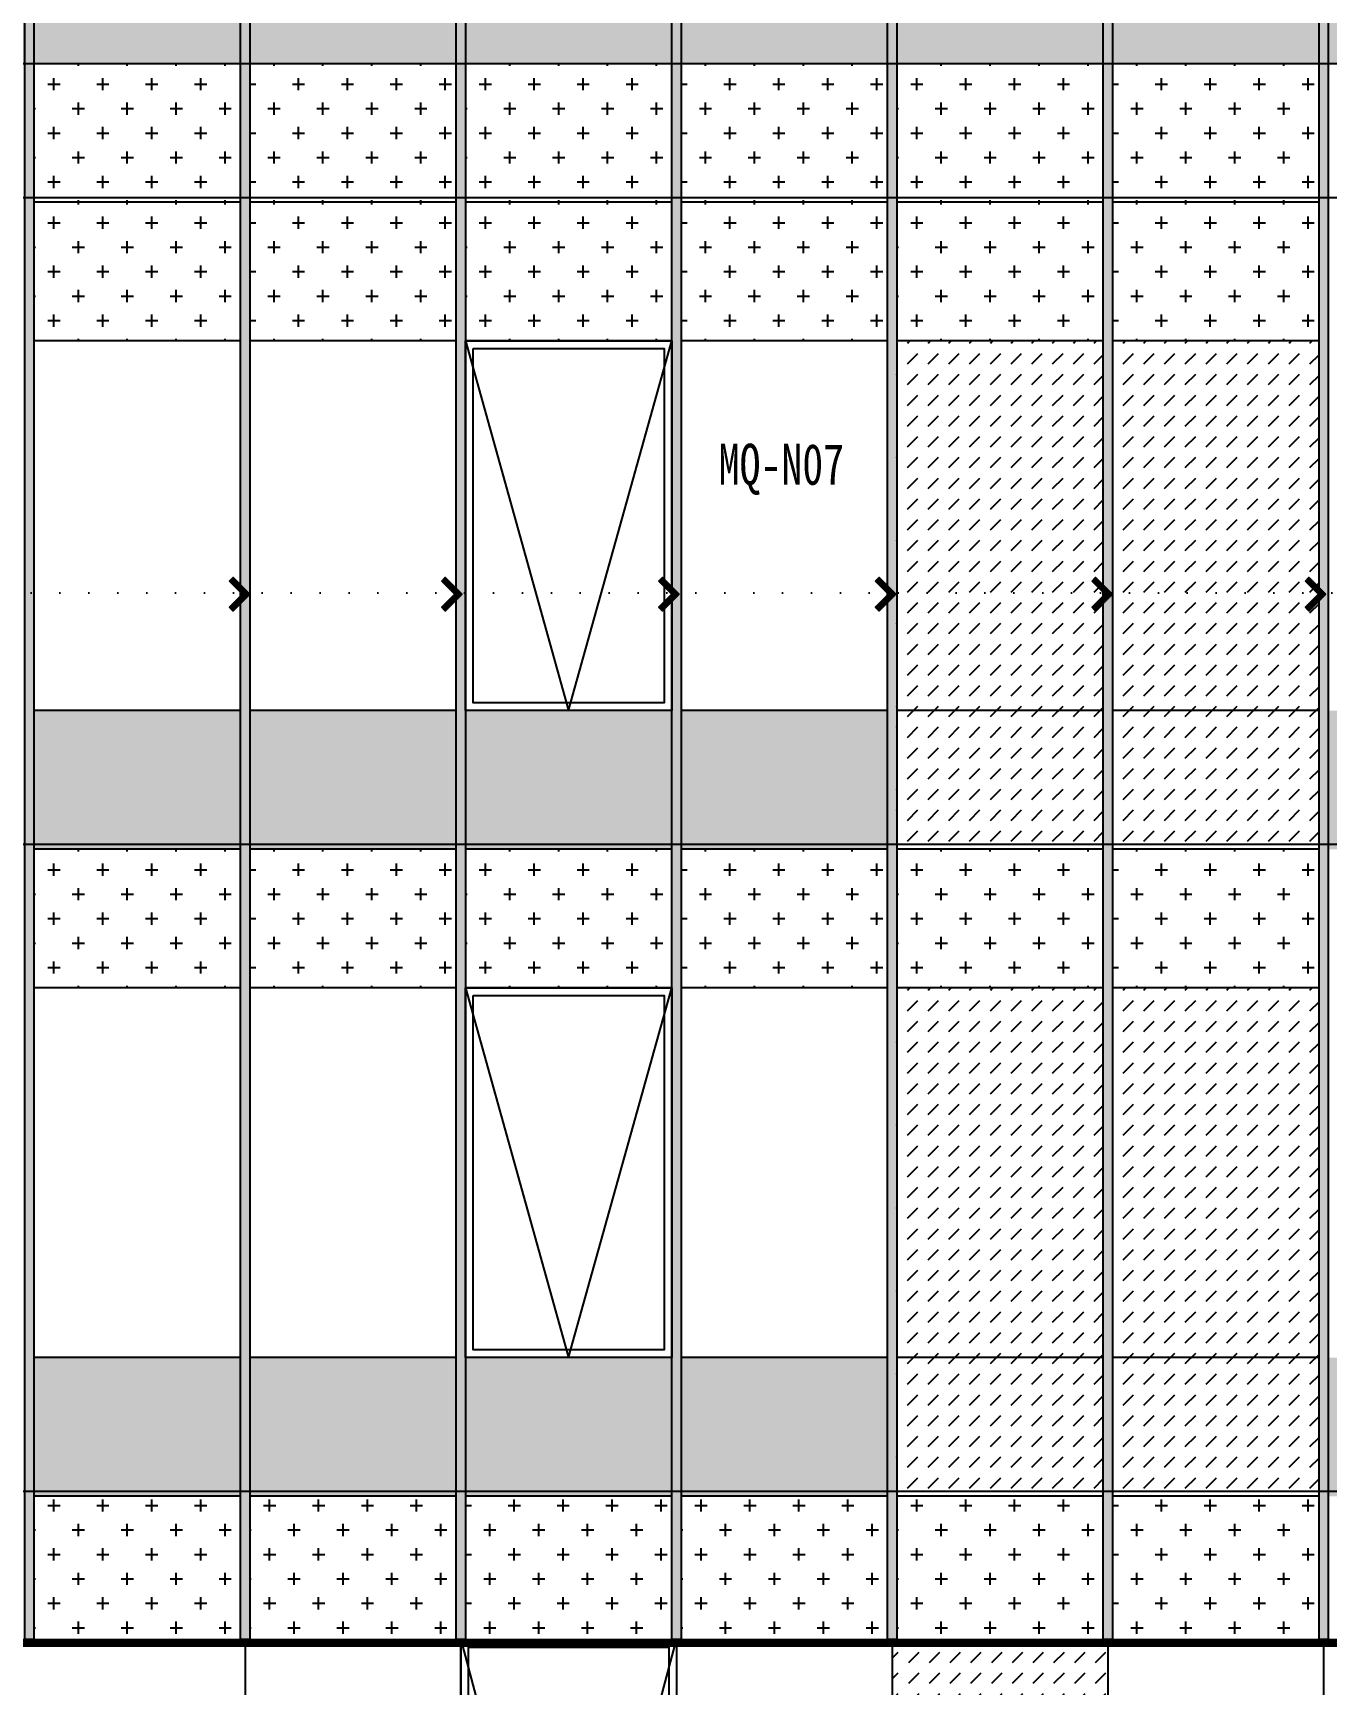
# Model space of a CAD drawing. Extents: x -863035 to 270371, y -8918 to 240488.
# Drawn here: x 115032 to 123430, y 123201 to 133925 of the extents above; entities that cross this region are included whole.
import ezdxf

# ---------------------------------------------------------------- set-up
doc = ezdxf.new("R2010")
doc.units = 0
doc.header["$LTSCALE"] = 1000
doc.header["$MEASUREMENT"] = 0
doc.linetypes.add('109-34 轴网$0$L1$0$$AUDIT_BAD_LTYPE1', pattern=[0])
doc.linetypes.add('DOT2', pattern=[0.125, 0, -0.125])
for name, color, linetype in [('01-标注_符号', 200, 'Continuous'), ('05-填充_156', 156, 'Continuous'), ('05-填充_18', 18, 'Continuous'), ('05-填充_天正', 26, 'Continuous'), ('A-C_窗', 140, 'Continuous'), ('D_铝板', 181, 'Continuous'), ('E-立面', 255, 'Continuous'), ('E-立面轮廓', 241, 'Continuous')]:
    doc.layers.add(name, color=color, linetype=linetype)
doc.layers.add('04-不打印_辅助线', color=165, linetype='Continuous', plot=False)
doc.styles.add('_TCH_LABEL', font='', dxfattribs={"width": 0.75})
doc.styles.add('logo-3', font='', dxfattribs={"width": 0.8})
doc.styles.get('_TCH_LABEL').set_extended_font_data('SimSun')
doc.styles.get('logo-3').set_extended_font_data('SimSun')
doc.dimstyles.new('副本 ISO-1', dxfattribs={"dimtxt": 2.5, "dimasz": 1.5, "dimexe": 1.25, "dimexo": 0.625, "dimtad": 1, "dimdec": 0, "dimtxsty": 'logo-3', "dimblk": 'ARCHTICK', "dimcen": 2.5, "dimdle": 1, "dimadec": 0, "dimazin": 0, "dimtfac": 1, "dimtdec": 0, "dimtix": 1, "dimtmove": 0, "dimatfit": 3, "dimldrblk": 'AR', "dimfxl": 0, "dimarcsym": 0})
pattern_1 = [(360, (64616.51, -112330.42), (158.75, 158.75), [79.375, -238.125]), (90, (64656.2, -112370.1), (-158.75, 158.75), [79.375, -238.125])]
pattern_2 = [(360, (68816.51, -112330.42), (158.75, 158.75), [79.375, -238.125]), (90, (68856.2, -112370.1), (-158.75, 158.75), [79.375, -238.125])]
pattern_3 = [(360, (63216.51, -112330.42), (158.75, 158.75), [79.375, -238.125]), (90, (63256.2, -112370.1), (-158.75, 158.75), [79.375, -238.125])]
pattern_4 = [(360, (66016.51, -112330.42), (158.75, 158.75), [79.375, -238.125]), (90, (66056.2, -112370.1), (-158.75, 158.75), [79.375, -238.125])]
pattern_5 = [(360, (68816.51, -112330.42), (158.75, 158.75), [79.375, -238.125]), (90, (68856.2, -112370.1), (-158.75, 158.75), [79.375, -238.125])]
pattern_6 = [(360, (63216.51, -108130.42), (158.75, 158.75), [79.375, -238.125]), (90, (63256.2, -108170.1), (-158.75, 158.75), [79.375, -238.125])]
pattern_7 = [(360, (66016.51, -108130.42), (158.75, 158.75), [79.375, -238.125]), (90, (66056.2, -108170.1), (-158.75, 158.75), [79.375, -238.125])]
pattern_8 = [(360, (68816.51, -108130.42), (158.75, 158.75), [79.375, -238.125]), (90, (68856.2, -108170.1), (-158.75, 158.75), [79.375, -238.125])]
pattern_9 = [(360, (63216.51, -107230.42), (158.75, 158.75), [79.375, -238.125]), (90, (63256.2, -107270.1), (-158.75, 158.75), [79.375, -238.125])]
pattern_10 = [(360, (66016.51, -107230.42), (158.75, 158.75), [79.375, -238.125]), (90, (66056.2, -107270.1), (-158.75, 158.75), [79.375, -238.125])]
pattern_11 = [(360, (68816.51, -107230.42), (158.75, 158.75), [79.375, -238.125]), (90, (68856.2, -107270.1), (-158.75, 158.75), [79.375, -238.125])]

# ---------------------------------------------------------------- blocks, each defined once
blk = doc.blocks.new('A$C70DF4B89')
at = {"layer": 'A-C_窗'}
for points in [[(-1400, 2640), (0, 2640), (0, 0), (-1400, 0)], [(-1350, 2590), (-50, 2590), (-50, 50), (-1350, 50)]]:
    blk.add_lwpolyline(points, close=True, dxfattribs=at)
blk.add_lwpolyline([(-1400, 2640), (-700, 0), (0, 2640)], dxfattribs=at)
blk = doc.blocks.new('_ArchTick')
at = {"color": 0, "linetype": 'ByBlock', "const_width": 0.4}
blk.add_lwpolyline([(-0.5, -0.5), (0.5, 0.5)], dxfattribs=at)
blk = doc.blocks.new('*X7')
at = {"color": 0}
for p, q in [((-1012.2996, 1692.7101), (-1012.2996, 1692.7346)), ((-1012.2995, 1692.7347), (-1012.2958, 1692.7347)), ((-1012.2986, 1692.7091), (-1012.2986, 1692.7356)), ((-1012.2985, 1692.7357), (-1012.2968, 1692.7357)), ((-1012.2976, 1692.7081), (-1012.2976, 1692.7364)), ((-1012.2966, 1692.7071), (-1012.2966, 1692.7354)), ((-1012.2956, 1692.7061), (-1012.2956, 1692.7344)), ((-1012.3116, 1692.7221), (-1012.3116, 1692.7226)), ((-1012.3115, 1692.7227), (-1012.2838, 1692.7227)), ((-1012.3111, 1692.7217), (-1012.2828, 1692.7217)), ((-1012.3106, 1692.7211), (-1012.3106, 1692.7236)), ((-1012.3105, 1692.7237), (-1012.2848, 1692.7237)), ((-1012.3101, 1692.7207), (-1012.2818, 1692.7207)), ((-1012.3096, 1692.7201), (-1012.3096, 1692.7246)), ((-1012.3095, 1692.7247), (-1012.2858, 1692.7247)), ((-1012.3091, 1692.7197), (-1012.2808, 1692.7197)), ((-1012.3086, 1692.7191), (-1012.3086, 1692.7256)), ((-1012.3085, 1692.7257), (-1012.2868, 1692.7257)), ((-1012.3081, 1692.7187), (-1012.2798, 1692.7187)), ((-1012.3076, 1692.7181), (-1012.3076, 1692.7266)), ((-1012.3075, 1692.7267), (-1012.2878, 1692.7267)), ((-1012.3071, 1692.7177), (-1012.2788, 1692.7177)), ((-1012.3066, 1692.7171), (-1012.3066, 1692.7276)), ((-1012.3065, 1692.7277), (-1012.2888, 1692.7277)), ((-1012.3061, 1692.7167), (-1012.2778, 1692.7167)), ((-1012.3056, 1692.7161), (-1012.3056, 1692.7286)), ((-1012.3055, 1692.7287), (-1012.2898, 1692.7287)), ((-1012.3051, 1692.7157), (-1012.2768, 1692.7157)), ((-1012.3046, 1692.7151), (-1012.3046, 1692.7296)), ((-1012.3045, 1692.7297), (-1012.2908, 1692.7297)), ((-1012.3041, 1692.7147), (-1012.2758, 1692.7147)), ((-1012.3036, 1692.7141), (-1012.3036, 1692.7306)), ((-1012.3035, 1692.7307), (-1012.2918, 1692.7307)), ((-1012.3031, 1692.7137), (-1012.2748, 1692.7137)), ((-1012.3026, 1692.7131), (-1012.3026, 1692.7316)), ((-1012.3025, 1692.7317), (-1012.2928, 1692.7317)), ((-1012.3021, 1692.7127), (-1012.2738, 1692.7127)), ((-1012.3016, 1692.7121), (-1012.3016, 1692.7326)), ((-1012.3015, 1692.7327), (-1012.2938, 1692.7327)), ((-1012.3011, 1692.7117), (-1012.2728, 1692.7117)), ((-1012.3006, 1692.7111), (-1012.3006, 1692.7336)), ((-1012.3005, 1692.7337), (-1012.2948, 1692.7337)), ((-1012.3001, 1692.7107), (-1012.2718, 1692.7107)), ((-1012.2991, 1692.7097), (-1012.2708, 1692.7097)), ((-1012.2981, 1692.7087), (-1012.2698, 1692.7087)), ((-1012.2971, 1692.7077), (-1012.2688, 1692.7077)), ((-1012.2961, 1692.7067), (-1012.2678, 1692.7067)), ((-1012.2951, 1692.7057), (-1012.2668, 1692.7057)), ((-1012.2946, 1692.7051), (-1012.2946, 1692.7334)), ((-1012.2941, 1692.7047), (-1012.2658, 1692.7047)), ((-1012.2936, 1692.7041), (-1012.2936, 1692.7324)), ((-1012.2931, 1692.7037), (-1012.2648, 1692.7037)), ((-1012.2926, 1692.7031), (-1012.2926, 1692.7314)), ((-1012.2921, 1692.7027), (-1012.2638, 1692.7027)), ((-1012.2916, 1692.7021), (-1012.2916, 1692.7304)), ((-1012.2911, 1692.7017), (-1012.2628, 1692.7017)), ((-1012.2906, 1692.7011), (-1012.2906, 1692.7294)), ((-1012.2901, 1692.7007), (-1012.2618, 1692.7007)), ((-1012.2896, 1692.7001), (-1012.2896, 1692.7284)), ((-1012.2891, 1692.6997), (-1012.2608, 1692.6997)), ((-1012.2886, 1692.6991), (-1012.2886, 1692.7274)), ((-1012.2881, 1692.6987), (-1012.2598, 1692.6987)), ((-1012.2876, 1692.6981), (-1012.2876, 1692.7264)), ((-1012.2871, 1692.6977), (-1012.2588, 1692.6977)), ((-1012.2866, 1692.6971), (-1012.2866, 1692.7254)), ((-1012.2861, 1692.6967), (-1012.2578, 1692.6967)), ((-1012.2856, 1692.6961), (-1012.2856, 1692.7244)), ((-1012.2851, 1692.6957), (-1012.2568, 1692.6957)), ((-1012.2846, 1692.6951), (-1012.2846, 1692.7234)), ((-1012.2841, 1692.6947), (-1012.2558, 1692.6947)), ((-1012.2836, 1692.6941), (-1012.2836, 1692.7224)), ((-1012.2831, 1692.6937), (-1012.2548, 1692.6937)), ((-1012.2826, 1692.6931), (-1012.2826, 1692.7214)), ((-1012.2821, 1692.6927), (-1012.2538, 1692.6927)), ((-1012.2816, 1692.6921), (-1012.2816, 1692.7204)), ((-1012.2811, 1692.6917), (-1012.2528, 1692.6917)), ((-1012.2806, 1692.6911), (-1012.2806, 1692.7194)), ((-1012.2801, 1692.6907), (-1012.2518, 1692.6907)), ((-1012.2796, 1692.6901), (-1012.2796, 1692.7184)), ((-1012.2791, 1692.6897), (-1012.2508, 1692.6897)), ((-1012.2786, 1692.6891), (-1012.2786, 1692.7174)), ((-1012.2781, 1692.6887), (-1012.2498, 1692.6887)), ((-1012.2776, 1692.6881), (-1012.2776, 1692.7164)), ((-1012.2771, 1692.6877), (-1012.2488, 1692.6877)), ((-1012.2766, 1692.6871), (-1012.2766, 1692.7154)), ((-1012.2761, 1692.6867), (-1012.2478, 1692.6867)), ((-1012.2756, 1692.6861), (-1012.2756, 1692.7144)), ((-1012.2751, 1692.6857), (-1012.2468, 1692.6857)), ((-1012.2746, 1692.6851), (-1012.2746, 1692.7134)), ((-1012.2741, 1692.6847), (-1012.2458, 1692.6847)), ((-1012.2736, 1692.6841), (-1012.2736, 1692.7124)), ((-1012.2731, 1692.6837), (-1012.2448, 1692.6837)), ((-1012.2726, 1692.6831), (-1012.2726, 1692.7114)), ((-1012.2721, 1692.6827), (-1012.2438, 1692.6827)), ((-1012.2716, 1692.6821), (-1012.2716, 1692.7104)), ((-1012.2711, 1692.6817), (-1012.2428, 1692.6817)), ((-1012.2706, 1692.6811), (-1012.2706, 1692.7094)), ((-1012.2701, 1692.6807), (-1012.2418, 1692.6807)), ((-1012.2696, 1692.6801), (-1012.2696, 1692.7084)), ((-1012.2691, 1692.6797), (-1012.2408, 1692.6797)), ((-1012.2686, 1692.6791), (-1012.2686, 1692.7074)), ((-1012.2681, 1692.6787), (-1012.2398, 1692.6787)), ((-1012.2676, 1692.6781), (-1012.2676, 1692.7064)), ((-1012.2671, 1692.6777), (-1012.2388, 1692.6777)), ((-1012.2666, 1692.6771), (-1012.2666, 1692.7054)), ((-1012.2661, 1692.6767), (-1012.2378, 1692.6767)), ((-1012.2656, 1692.6761), (-1012.2656, 1692.7044)), ((-1012.2651, 1692.6757), (-1012.2368, 1692.6757)), ((-1012.2646, 1692.6751), (-1012.2646, 1692.7034)), ((-1012.2641, 1692.6747), (-1012.2358, 1692.6747)), ((-1012.2636, 1692.6741), (-1012.2636, 1692.7024)), ((-1012.2631, 1692.6737), (-1012.2348, 1692.6737)), ((-1012.2626, 1692.6731), (-1012.2626, 1692.7014)), ((-1012.2621, 1692.6727), (-1012.2338, 1692.6727)), ((-1012.2616, 1692.6721), (-1012.2616, 1692.7004)), ((-1012.2611, 1692.6717), (-1012.2328, 1692.6717)), ((-1012.2606, 1692.6711), (-1012.2606, 1692.6994)), ((-1012.2606, 1692.6687), (-1012.2323, 1692.6687)), ((-1012.2606, 1692.6404), (-1012.2606, 1692.6687)), ((-1012.2601, 1692.6707), (-1012.2318, 1692.6707)), ((-1012.2596, 1692.6701), (-1012.2596, 1692.6984)), ((-1012.2596, 1692.6697), (-1012.2313, 1692.6697)), ((-1012.2596, 1692.6414), (-1012.2596, 1692.6697)), ((-1012.2586, 1692.6424), (-1012.2586, 1692.6974)), ((-1012.2576, 1692.6434), (-1012.2576, 1692.6964)), ((-1012.2566, 1692.6444), (-1012.2566, 1692.6954)), ((-1012.2556, 1692.6454), (-1012.2556, 1692.6944)), ((-1012.2546, 1692.6464), (-1012.2546, 1692.6934)), ((-1012.2536, 1692.6474), (-1012.2536, 1692.6924)), ((-1012.2526, 1692.6484), (-1012.2526, 1692.6914)), ((-1012.2516, 1692.6494), (-1012.2516, 1692.6904)), ((-1012.2506, 1692.6504), (-1012.2506, 1692.6894)), ((-1012.2496, 1692.6514), (-1012.2496, 1692.6884)), ((-1012.2486, 1692.6524), (-1012.2486, 1692.6874)), ((-1012.2476, 1692.6534), (-1012.2476, 1692.6864)), ((-1012.2466, 1692.6544), (-1012.2466, 1692.6854)), ((-1012.2456, 1692.6554), (-1012.2456, 1692.6844)), ((-1012.2446, 1692.6564), (-1012.2446, 1692.6834)), ((-1012.2436, 1692.6574), (-1012.2436, 1692.6824)), ((-1012.2426, 1692.6584), (-1012.2426, 1692.6814)), ((-1012.2416, 1692.6594), (-1012.2416, 1692.6804)), ((-1012.2406, 1692.6604), (-1012.2406, 1692.6794)), ((-1012.2396, 1692.6614), (-1012.2396, 1692.6784)), ((-1012.2386, 1692.6624), (-1012.2386, 1692.6774)), ((-1012.2376, 1692.6634), (-1012.2376, 1692.6764)), ((-1012.2366, 1692.6644), (-1012.2366, 1692.6754)), ((-1012.2356, 1692.6654), (-1012.2356, 1692.6744)), ((-1012.2346, 1692.6664), (-1012.2346, 1692.6734)), ((-1012.2336, 1692.6674), (-1012.2336, 1692.6724)), ((-1012.2326, 1692.6684), (-1012.2326, 1692.6714)), ((-1012.2316, 1692.6694), (-1012.2316, 1692.6704)), ((-1012.3116, 1692.6177), (-1012.2833, 1692.6177)), ((-1012.3116, 1692.6172), (-1012.3116, 1692.6177)), ((-1012.3111, 1692.6167), (-1012.2843, 1692.6167)), ((-1012.3106, 1692.6187), (-1012.2823, 1692.6187)), ((-1012.3106, 1692.6162), (-1012.3106, 1692.6187)), ((-1012.3101, 1692.6157), (-1012.2853, 1692.6157)), ((-1012.3096, 1692.6197), (-1012.2813, 1692.6197)), ((-1012.3096, 1692.6152), (-1012.3096, 1692.6197)), ((-1012.3091, 1692.6147), (-1012.2863, 1692.6147)), ((-1012.3086, 1692.6207), (-1012.2803, 1692.6207)), ((-1012.3086, 1692.6142), (-1012.3086, 1692.6207)), ((-1012.3081, 1692.6137), (-1012.2873, 1692.6137)), ((-1012.3076, 1692.6217), (-1012.2793, 1692.6217)), ((-1012.3076, 1692.6132), (-1012.3076, 1692.6217)), ((-1012.3071, 1692.6127), (-1012.2883, 1692.6127)), ((-1012.3066, 1692.6227), (-1012.2783, 1692.6227)), ((-1012.3066, 1692.6122), (-1012.3066, 1692.6227)), ((-1012.3061, 1692.6117), (-1012.2893, 1692.6117)), ((-1012.3056, 1692.6237), (-1012.2773, 1692.6237)), ((-1012.3056, 1692.6112), (-1012.3056, 1692.6237)), ((-1012.3051, 1692.6107), (-1012.2903, 1692.6107)), ((-1012.3046, 1692.6247), (-1012.2763, 1692.6247)), ((-1012.3046, 1692.6102), (-1012.3046, 1692.6247)), ((-1012.3041, 1692.6097), (-1012.2913, 1692.6097)), ((-1012.3036, 1692.6257), (-1012.2753, 1692.6257)), ((-1012.3036, 1692.6092), (-1012.3036, 1692.6257)), ((-1012.3031, 1692.6087), (-1012.2923, 1692.6087)), ((-1012.3026, 1692.6267), (-1012.2743, 1692.6267)), ((-1012.3026, 1692.6082), (-1012.3026, 1692.6267)), ((-1012.3021, 1692.6077), (-1012.2933, 1692.6077)), ((-1012.3016, 1692.6277), (-1012.2733, 1692.6277)), ((-1012.3016, 1692.6072), (-1012.3016, 1692.6277)), ((-1012.3011, 1692.6067), (-1012.2943, 1692.6067)), ((-1012.3006, 1692.6287), (-1012.2723, 1692.6287)), ((-1012.3006, 1692.6062), (-1012.3006, 1692.6287)), ((-1012.3001, 1692.6057), (-1012.2953, 1692.6057)), ((-1012.2996, 1692.6297), (-1012.2713, 1692.6297)), ((-1012.2996, 1692.6052), (-1012.2996, 1692.6297)), ((-1012.2991, 1692.6047), (-1012.2963, 1692.6047)), ((-1012.2986, 1692.6307), (-1012.2703, 1692.6307)), ((-1012.2986, 1692.6042), (-1012.2986, 1692.6307)), ((-1012.2981, 1692.6037), (-1012.2973, 1692.6037)), ((-1012.2976, 1692.6317), (-1012.2693, 1692.6317)), ((-1012.2976, 1692.6034), (-1012.2976, 1692.6317)), ((-1012.2966, 1692.6327), (-1012.2683, 1692.6327)), ((-1012.2966, 1692.6044), (-1012.2966, 1692.6327)), ((-1012.2956, 1692.6337), (-1012.2673, 1692.6337)), ((-1012.2956, 1692.6054), (-1012.2956, 1692.6337)), ((-1012.2946, 1692.6347), (-1012.2663, 1692.6347)), ((-1012.2946, 1692.6064), (-1012.2946, 1692.6347)), ((-1012.2936, 1692.6357), (-1012.2653, 1692.6357)), ((-1012.2936, 1692.6074), (-1012.2936, 1692.6357)), ((-1012.2926, 1692.6367), (-1012.2643, 1692.6367)), ((-1012.2926, 1692.6084), (-1012.2926, 1692.6367)), ((-1012.2916, 1692.6377), (-1012.2633, 1692.6377)), ((-1012.2916, 1692.6094), (-1012.2916, 1692.6377)), ((-1012.2906, 1692.6387), (-1012.2623, 1692.6387)), ((-1012.2906, 1692.6104), (-1012.2906, 1692.6387)), ((-1012.2896, 1692.6397), (-1012.2613, 1692.6397)), ((-1012.2896, 1692.6114), (-1012.2896, 1692.6397)), ((-1012.2886, 1692.6407), (-1012.2603, 1692.6407)), ((-1012.2886, 1692.6124), (-1012.2886, 1692.6407)), ((-1012.2876, 1692.6417), (-1012.2593, 1692.6417)), ((-1012.2876, 1692.6134), (-1012.2876, 1692.6417)), ((-1012.2866, 1692.6427), (-1012.2583, 1692.6427)), ((-1012.2866, 1692.6144), (-1012.2866, 1692.6427)), ((-1012.2856, 1692.6437), (-1012.2573, 1692.6437)), ((-1012.2856, 1692.6154), (-1012.2856, 1692.6437)), ((-1012.2846, 1692.6447), (-1012.2563, 1692.6447)), ((-1012.2846, 1692.6164), (-1012.2846, 1692.6447)), ((-1012.2836, 1692.6457), (-1012.2553, 1692.6457)), ((-1012.2836, 1692.6174), (-1012.2836, 1692.6457)), ((-1012.2826, 1692.6467), (-1012.2543, 1692.6467)), ((-1012.2826, 1692.6184), (-1012.2826, 1692.6467)), ((-1012.2816, 1692.6477), (-1012.2533, 1692.6477)), ((-1012.2816, 1692.6194), (-1012.2816, 1692.6477)), ((-1012.2806, 1692.6487), (-1012.2523, 1692.6487)), ((-1012.2806, 1692.6204), (-1012.2806, 1692.6487)), ((-1012.2796, 1692.6497), (-1012.2513, 1692.6497)), ((-1012.2796, 1692.6214), (-1012.2796, 1692.6497)), ((-1012.2786, 1692.6507), (-1012.2503, 1692.6507)), ((-1012.2786, 1692.6224), (-1012.2786, 1692.6507)), ((-1012.2776, 1692.6517), (-1012.2493, 1692.6517)), ((-1012.2776, 1692.6234), (-1012.2776, 1692.6517)), ((-1012.2766, 1692.6527), (-1012.2483, 1692.6527)), ((-1012.2766, 1692.6244), (-1012.2766, 1692.6527)), ((-1012.2756, 1692.6537), (-1012.2473, 1692.6537)), ((-1012.2756, 1692.6254), (-1012.2756, 1692.6537)), ((-1012.2746, 1692.6547), (-1012.2463, 1692.6547)), ((-1012.2746, 1692.6264), (-1012.2746, 1692.6547)), ((-1012.2736, 1692.6557), (-1012.2453, 1692.6557)), ((-1012.2736, 1692.6274), (-1012.2736, 1692.6557)), ((-1012.2726, 1692.6567), (-1012.2443, 1692.6567)), ((-1012.2726, 1692.6284), (-1012.2726, 1692.6567)), ((-1012.2716, 1692.6577), (-1012.2433, 1692.6577)), ((-1012.2716, 1692.6294), (-1012.2716, 1692.6577)), ((-1012.2706, 1692.6587), (-1012.2423, 1692.6587)), ((-1012.2706, 1692.6304), (-1012.2706, 1692.6587)), ((-1012.2696, 1692.6597), (-1012.2413, 1692.6597)), ((-1012.2696, 1692.6314), (-1012.2696, 1692.6597)), ((-1012.2686, 1692.6607), (-1012.2403, 1692.6607)), ((-1012.2686, 1692.6324), (-1012.2686, 1692.6607)), ((-1012.2676, 1692.6617), (-1012.2393, 1692.6617)), ((-1012.2676, 1692.6334), (-1012.2676, 1692.6617)), ((-1012.2666, 1692.6627), (-1012.2383, 1692.6627)), ((-1012.2666, 1692.6344), (-1012.2666, 1692.6627)), ((-1012.2656, 1692.6637), (-1012.2373, 1692.6637)), ((-1012.2656, 1692.6354), (-1012.2656, 1692.6637)), ((-1012.2646, 1692.6647), (-1012.2363, 1692.6647)), ((-1012.2646, 1692.6364), (-1012.2646, 1692.6647)), ((-1012.2636, 1692.6657), (-1012.2353, 1692.6657)), ((-1012.2636, 1692.6374), (-1012.2636, 1692.6657)), ((-1012.2626, 1692.6667), (-1012.2343, 1692.6667)), ((-1012.2626, 1692.6384), (-1012.2626, 1692.6667)), ((-1012.2616, 1692.6677), (-1012.2333, 1692.6677)), ((-1012.2616, 1692.6394), (-1012.2616, 1692.6677))]:
    blk.add_line(p, q, dxfattribs=at)
blk = doc.blocks.new('A-ARROW')
blk.add_lwpolyline([(0.0808, 0.0525), (0.0666, 0.0666), (0, 0), (0.0666, -0.0666), (0.0808, -0.0525), (0.0283, 0)], close=True)
at = {"rotation": 180}
blk.add_blockref('*X7', (-1012.2311, 1692.6699), dxfattribs=at)
blk = doc.blocks.new('AR')
at = {"xscale": -21.59999999986031, "yscale": 21.59999999999127, "zscale": 21.6, "rotation": 359.9999997162888}
blk.add_blockref('A-ARROW', (0, 0), dxfattribs=at)
blk = doc.blocks.new('A$C2DDF4F07')
at = {"layer": 'A-C_窗'}
for points in [[(0, 2400), (1340, 2400), (1340, 0), (0, 0)], [(50, 2350), (1290, 2350), (1290, 50), (50, 50)]]:
    blk.add_lwpolyline(points, close=True, dxfattribs=at)
blk.add_lwpolyline([(0, 2400), (670, 0), (1340, 2400)], dxfattribs=at)
blk = doc.blocks.new('*U25')
at = {"layer": '05-填充_18'}
h = blk.add_hatch(color=256, dxfattribs=at)
h.dxf.hatch_style = 1
h.paths.add_polyline_path([(60, -10350), (0, -10350), (0, 310), (60, 310)])
blk.add_lwpolyline([(60, -10350), (0, -10350), (0, 310), (60, 310)], close=True)
blk = doc.blocks.new('lghjuytd')
at = {"layer": '05-填充_156'}
h = blk.add_hatch(dxfattribs=at)
h.set_pattern_fill('CROSS', color=136, scale=100, angle=180)
h.set_pattern_definition(pattern_9)
h.paths.add_polyline_path([(53193.5, -9948.3), (51853.5, -9948.3), (51853.5, -10848.3), (53193.5, -10848.3)])
h = blk.add_hatch(dxfattribs=at)
h.set_pattern_fill('CROSS', color=136, scale=100, angle=180)
h.set_pattern_definition(pattern_9)
h.paths.add_polyline_path([(54593.5, -9948.3), (53253.5, -9948.3), (53253.5, -10848.3), (54593.5, -10848.3)])
h = blk.add_hatch(dxfattribs=at)
h.set_pattern_fill('CROSS', color=136, scale=100, angle=180)
h.set_pattern_definition(pattern_10)
h.paths.add_polyline_path([(55993.5, -9948.3), (54653.5, -9948.3), (54653.5, -10848.3), (55993.5, -10848.3)])
h = blk.add_hatch(dxfattribs=at)
h.set_pattern_fill('CROSS', color=136, scale=100, angle=180)
h.set_pattern_definition(pattern_10)
h.paths.add_polyline_path([(57393.5, -9948.3), (56053.5, -9948.3), (56053.5, -10848.3), (57393.5, -10848.3)])
h = blk.add_hatch(dxfattribs=at)
h.set_pattern_fill('CROSS', color=136, scale=100, angle=180)
h.set_pattern_definition(pattern_11)
h.paths.add_polyline_path([(58793.5, -9948.3), (57453.5, -9948.3), (57453.5, -10848.3), (58793.5, -10848.3)])
h = blk.add_hatch(dxfattribs=at)
h.set_pattern_fill('CROSS', color=136, scale=100, angle=180)
h.set_pattern_definition(pattern_11)
h.paths.add_polyline_path([(60193.5, -9948.3), (58853.5, -9948.3), (58853.5, -10848.3), (60193.5, -10848.3)])
h = blk.add_hatch(dxfattribs=at)
h.set_pattern_fill('CROSS', color=136, scale=100, angle=180)
h.set_pattern_definition(pattern_6)
h.paths.add_polyline_path([(53193.5, -10848.3), (51853.5, -10848.3), (51853.5, -11748.3), (53193.5, -11748.3)])
h = blk.add_hatch(dxfattribs=at)
h.set_pattern_fill('CROSS', color=136, scale=100, angle=180)
h.set_pattern_definition(pattern_6)
h.paths.add_polyline_path([(54593.5, -10848.3), (53253.5, -10848.3), (53253.5, -11748.3), (54593.5, -11748.3)])
h = blk.add_hatch(dxfattribs=at)
h.set_pattern_fill('CROSS', color=136, scale=100, angle=180)
h.set_pattern_definition(pattern_7)
h.paths.add_polyline_path([(55993.5, -10848.3), (54653.5, -10848.3), (54653.5, -11748.3), (55993.5, -11748.3)])
h = blk.add_hatch(dxfattribs=at)
h.set_pattern_fill('CROSS', color=136, scale=100, angle=180)
h.set_pattern_definition(pattern_7)
h.paths.add_polyline_path([(57393.5, -10848.3), (56053.5, -10848.3), (56053.5, -11748.3), (57393.5, -11748.3)])
h = blk.add_hatch(dxfattribs=at)
h.set_pattern_fill('CROSS', color=136, scale=100, angle=180)
h.set_pattern_definition(pattern_8)
h.paths.add_polyline_path([(58793.5, -10848.3), (57453.5, -10848.3), (57453.5, -11748.3), (58793.5, -11748.3)])
h = blk.add_hatch(dxfattribs=at)
h.set_pattern_fill('CROSS', color=136, scale=100, angle=180)
h.set_pattern_definition(pattern_8)
h.paths.add_polyline_path([(60193.5, -10848.3), (58853.5, -10848.3), (58853.5, -11748.3), (60193.5, -11748.3)])
h = blk.add_hatch(dxfattribs=at)
h.set_pattern_fill('DASH', color=256, scale=100, angle=225)
h.set_pattern_definition([(45, (66016.51, -108130.42), (4e-14, 134.70384), [95.25, -95.25])])
h.paths.add_polyline_path([(58793.5, -11748.3), (57453.5, -11748.3), (57453.5, -15048.3), (58793.5, -15048.3)])
h = blk.add_hatch(dxfattribs=at)
h.set_pattern_fill('DASH', color=256, scale=100, angle=225)
h.set_pattern_definition([(45, (67416.51, -108130.42), (4e-14, 134.70384), [95.25, -95.25])])
h.paths.add_polyline_path([(60193.5, -11748.3), (58853.5, -11748.3), (58853.5, -15048.3), (60193.5, -15048.3)])
h = blk.add_hatch(dxfattribs=at)
h.set_pattern_fill('CROSS', color=136, scale=100, angle=180)
h.set_pattern_definition(pattern_3)
h.paths.add_polyline_path([(53193.5, -15048.3), (51853.5, -15048.3), (51853.5, -15948.3), (53193.5, -15948.3)])
h = blk.add_hatch(dxfattribs=at)
h.set_pattern_fill('CROSS', color=136, scale=100, angle=180)
h.set_pattern_definition(pattern_3)
h.paths.add_polyline_path([(54593.5, -15048.3), (53253.5, -15048.3), (53253.5, -15948.3), (54593.5, -15948.3)])
h = blk.add_hatch(dxfattribs=at)
h.set_pattern_fill('CROSS', color=136, scale=100, angle=180)
h.set_pattern_definition(pattern_4)
h.paths.add_polyline_path([(55993.5, -15048.3), (54653.5, -15048.3), (54653.5, -15948.3), (55993.5, -15948.3)])
h = blk.add_hatch(dxfattribs=at)
h.set_pattern_fill('CROSS', color=136, scale=100, angle=180)
h.set_pattern_definition(pattern_4)
h.paths.add_polyline_path([(57393.5, -15048.3), (56053.5, -15048.3), (56053.5, -15948.3), (57393.5, -15948.3)])
h = blk.add_hatch(dxfattribs=at)
h.set_pattern_fill('CROSS', color=136, scale=100, angle=180)
h.set_pattern_definition(pattern_5)
h.paths.add_polyline_path([(58793.5, -15048.3), (57453.5, -15048.3), (57453.5, -15948.3), (58793.5, -15948.3)])
h = blk.add_hatch(dxfattribs=at)
h.set_pattern_fill('CROSS', color=136, scale=100, angle=180)
h.set_pattern_definition(pattern_5)
h.paths.add_polyline_path([(60193.5, -15048.3), (58853.5, -15048.3), (58853.5, -15948.3), (60193.5, -15948.3)])
h = blk.add_hatch(dxfattribs=at)
h.set_pattern_fill('DASH', color=256, scale=100, angle=225)
h.set_pattern_definition([(45, (66016.51, -112330.42), (4e-14, 134.70384), [95.25, -95.25])])
h.paths.add_polyline_path([(58793.5, -15948.3), (57453.5, -15948.3), (57453.5, -19248.3), (58793.5, -19248.3)])
h = blk.add_hatch(dxfattribs=at)
h.set_pattern_fill('DASH', color=256, scale=100, angle=225)
h.set_pattern_definition([(45, (67416.51, -112330.42), (4e-14, 134.70384), [95.25, -95.25])])
h.paths.add_polyline_path([(60193.5, -15948.3), (58853.5, -15948.3), (58853.5, -19248.3), (60193.5, -19248.3)])
h = blk.add_hatch(dxfattribs=at)
h.set_pattern_fill('CROSS', color=136, scale=100, angle=180)
h.set_pattern_definition([(360, (63216.51, -112330.42), (158.75, 158.75), [79.375, -238.125]), (90, (63256.2, -112370.1), (-158.75, 158.75), [79.375, -238.125])])
h.paths.add_polyline_path([(53193.5, -19248.3), (51853.5, -19248.3), (51853.5, -20178.3), (53193.5, -20178.3)])
h = blk.add_hatch(dxfattribs=at)
h.set_pattern_fill('CROSS', color=136, scale=100, angle=180)
h.set_pattern_definition(pattern_1)
h.paths.add_polyline_path([(54593.5, -19248.3), (53253.5, -19248.3), (53253.5, -20178.3), (54593.5, -20178.3)])
h = blk.add_hatch(dxfattribs=at)
h.set_pattern_fill('CROSS', color=136, scale=100, angle=180)
h.set_pattern_definition(pattern_1)
h.paths.add_polyline_path([(55993.5, -19248.3), (54653.5, -19248.3), (54653.5, -20178.3), (55993.5, -20178.3)])
h = blk.add_hatch(dxfattribs=at)
h.set_pattern_fill('CROSS', color=136, scale=100, angle=180)
h.set_pattern_definition([(360, (67416.51, -112330.42), (158.75, 158.75), [79.375, -238.125]), (90, (67456.2, -112370.1), (-158.75, 158.75), [79.375, -238.125])])
h.paths.add_polyline_path([(57393.5, -19248.3), (56053.5, -19248.3), (56053.5, -20178.3), (57393.5, -20178.3)])
h = blk.add_hatch(dxfattribs=at)
h.set_pattern_fill('CROSS', color=136, scale=100, angle=180)
h.set_pattern_definition(pattern_2)
h.paths.add_polyline_path([(58793.5, -19248.3), (57453.5, -19248.3), (57453.5, -20178.3), (58793.5, -20178.3)])
h = blk.add_hatch(dxfattribs=at)
h.set_pattern_fill('CROSS', color=136, scale=100, angle=180)
h.set_pattern_definition(pattern_2)
h.paths.add_polyline_path([(60193.5, -19248.3), (58853.5, -19248.3), (58853.5, -20178.3), (60193.5, -20178.3)])
at = {"layer": '05-填充_18'}
h = blk.add_hatch(color=256, dxfattribs=at)
h.dxf.hatch_style = 1
h.paths.add_polyline_path([(62423.5, -9518.3), (49623.5, -9518.3), (49623.5, -9948.3), (62423.5, -9948.3)])
at = {"layer": '05-填充_天正'}
h = blk.add_hatch(dxfattribs=at)
h.set_pattern_fill('AR-CONC', color=256, scale=200)
h.set_pattern_definition([(50, (309911.65, -171174.53), (364.36934, -31.87817), [38.1, -419.1]), (355, (309911.65, -171174.53), (-70.48565, 382.1133), [30.48, -335.28]), (100.451, (309942, -171177.2), (293.885, 350.23338), [32.38, -356.18]), (46.1842, (309911.65, -171072.93), (542.1581, -84.08466), [57.15, -628.65]), (96.6356, (309956.8, -171079.94), (474.8085, 494.8511), [48.57, -534.27]), (351.184, (309911.65, -171072.93), (474.8092, 494.8502), [45.72, -502.92]), (21, (309962.45, -171098.33), (303.22976, -204.53104), [38.1, -419.1]), (326, (309962.45, -171098.33), (123.60406, 368.37593), [30.48, -335.28]), (71.4514, (309987.7, -171115.38), (426.83298, 163.8457), [32.38, -356.18]), (37.5, (309911.65, -171174.53), (6.177207, 169.11008), [0, -331.216, 0, -340.36, 0, -336.55]), (7.5, (309911.65, -171174.53), (133.639325, 200.36115), [0, -194.056, 0, -323.596, 0, -128.27]), (327.5, (309798.36, -171174.53), (271.18119, -11.45749), [0, -127, 0, -396.24, 0, -525.78]), (317.5, (309747.56, -171174.53), (296.25836, 50.85298), [0, -165.1, 0, -263.144, 0, -373.38])])
h.paths.add_polyline_path([(61653.5, -14148.3), (62423.5, -14148.3), (62423.5, -15048.3), (61653.5, -15048.3)])
h.paths.add_polyline_path([(60253.5, -15048.3), (61593.5, -15048.3), (61593.5, -14148.3), (60253.5, -14148.3)])
h.paths.add_polyline_path([(56053.5, -14148.3), (57393.5, -14148.3), (57393.5, -15048.3), (56053.5, -15048.3)])
h.paths.add_polyline_path([(54653.5, -15048.3), (55993.5, -15048.3), (55993.5, -14148.3), (54653.5, -14148.3)])
h.paths.add_polyline_path([(53253.5, -14148.3), (54593.5, -14148.3), (54593.5, -15048.3), (53253.5, -15048.3)])
h.paths.add_polyline_path([(51853.5, -15048.3), (53193.5, -15048.3), (53193.5, -14148.3), (51853.5, -14148.3)])
h.paths.add_polyline_path([(47653.5, -15048.3), (48993.5, -15048.3), (48993.5, -14148.3), (47653.5, -14148.3)])
h.paths.add_polyline_path([(46253.5, -14148.3), (47593.5, -14148.3), (47593.5, -15048.3), (46253.5, -15048.3)])
h.paths.add_polyline_path([(44853.5, -15048.3), (46193.5, -15048.3), (46193.5, -14148.3), (44853.5, -14148.3)])
h.paths.add_polyline_path([(44223.5, -14148.3), (44793.5, -14148.3), (44793.5, -15048.3), (44223.5, -15048.3)])
h.paths.add_polyline_path([(43453.5, -15048.3), (44223.5, -15048.3), (44223.5, -14148.3), (43453.5, -14148.3)])
h.paths.add_polyline_path([(39253.5, -15048.3), (40593.5, -15048.3), (40593.5, -14148.3), (39253.5, -14148.3)])
h.paths.add_polyline_path([(37853.5, -15048.3), (39193.5, -15048.3), (39193.5, -14148.3), (37853.5, -14148.3)])
h.paths.add_polyline_path([(37423.5, -15048.3), (37793.5, -15048.3), (37793.5, -14148.3), (37423.5, -14148.3)])
h.paths.add_polyline_path([(36453.5, -14148.3), (37223.5, -14148.3), (37223.5, -15048.3), (36453.5, -15048.3)])
h.paths.add_polyline_path([(35053.5, -15048.3), (36393.5, -15048.3), (36393.5, -14148.3), (35053.5, -14148.3)])
h.paths.add_polyline_path([(30853.5, -14148.3), (32193.5, -14148.3), (32193.5, -15048.3), (30853.5, -15048.3)])
h.paths.add_polyline_path([(29453.5, -15048.3), (30793.5, -15048.3), (30793.5, -14148.3), (29453.5, -14148.3)])
h.paths.add_polyline_path([(28053.5, -15048.3), (29393.5, -15048.3), (29393.5, -14148.3), (28053.5, -14148.3)])
h.paths.add_polyline_path([(26653.5, -15048.3), (27993.5, -15048.3), (27993.5, -14148.3), (26653.5, -14148.3)])
h.paths.add_polyline_path([(22453.5, -15048.3), (23793.5, -15048.3), (23793.5, -14148.3), (22453.5, -14148.3)])
h.paths.add_polyline_path([(21053.5, -15048.3), (22393.5, -15048.3), (22393.5, -14148.3), (21053.5, -14148.3)])
h.paths.add_polyline_path([(19653.5, -14148.3), (20993.5, -14148.3), (20993.5, -15048.3), (19653.5, -15048.3)])
h.paths.add_polyline_path([(18253.5, -15048.3), (19593.5, -15048.3), (19593.5, -14148.3), (18253.5, -14148.3)])
h.paths.add_polyline_path([(14053.5, -15048.3), (15393.5, -15048.3), (15393.5, -14148.3), (14053.5, -14148.3)])
h.paths.add_polyline_path([(12653.5, -15048.3), (13993.5, -15048.3), (13993.5, -14148.3), (12653.5, -14148.3)])
h.paths.add_polyline_path([(11823.5, -15048.3), (12593.5, -15048.3), (12593.5, -14148.3), (11823.5, -14148.3)])
h = blk.add_hatch(dxfattribs=at)
h.set_pattern_fill('AR-CONC', color=256, scale=200)
h.set_pattern_definition([(50, (309911.65, -175374.53), (364.36934, -31.87817), [38.1, -419.1]), (355, (309911.65, -175374.53), (-70.48565, 382.1133), [30.48, -335.28]), (100.451, (309942, -175377.2), (293.885, 350.23338), [32.38, -356.18]), (46.1842, (309911.65, -175272.93), (542.1581, -84.08466), [57.15, -628.65]), (96.6356, (309956.8, -175279.94), (474.8085, 494.8511), [48.57, -534.27]), (351.184, (309911.65, -175272.93), (474.8092, 494.8502), [45.72, -502.92]), (21, (309962.45, -175298.33), (303.22976, -204.53104), [38.1, -419.1]), (326, (309962.45, -175298.33), (123.60406, 368.37593), [30.48, -335.28]), (71.4514, (309987.7, -175315.38), (426.83298, 163.8457), [32.38, -356.18]), (37.5, (309911.65, -175374.53), (6.177207, 169.11008), [0, -331.216, 0, -340.36, 0, -336.55]), (7.5, (309911.65, -175374.53), (133.639325, 200.36115), [0, -194.056, 0, -323.596, 0, -128.27]), (327.5, (309798.36, -175374.53), (271.18119, -11.45749), [0, -127, 0, -396.24, 0, -525.78]), (317.5, (309747.56, -175374.53), (296.25836, 50.85298), [0, -165.1, 0, -263.144, 0, -373.38])])
h.paths.add_polyline_path([(61653.5, -18348.3), (62423.5, -18348.3), (62423.5, -19248.3), (61653.5, -19248.3)])
h.paths.add_polyline_path([(60253.5, -19248.3), (61593.5, -19248.3), (61593.5, -18348.3), (60253.5, -18348.3)])
h.paths.add_polyline_path([(56053.5, -18348.3), (57393.5, -18348.3), (57393.5, -19248.3), (56053.5, -19248.3)])
h.paths.add_polyline_path([(54653.5, -19248.3), (55993.5, -19248.3), (55993.5, -18348.3), (54653.5, -18348.3)])
h.paths.add_polyline_path([(53253.5, -18348.3), (54593.5, -18348.3), (54593.5, -19248.3), (53253.5, -19248.3)])
h.paths.add_polyline_path([(51853.5, -19248.3), (53193.5, -19248.3), (53193.5, -18348.3), (51853.5, -18348.3)])
h.paths.add_polyline_path([(36453.5, -18348.3), (37223.5, -18348.3), (37223.5, -19248.3), (36453.5, -19248.3)])
h.paths.add_polyline_path([(22453.5, -19248.3), (23793.5, -19248.3), (23793.5, -18348.3), (22453.5, -18348.3)])
h.paths.add_polyline_path([(21053.5, -19248.3), (22393.5, -19248.3), (22393.5, -18348.3), (21053.5, -18348.3)])
h.paths.add_polyline_path([(19653.5, -18348.3), (20993.5, -18348.3), (20993.5, -19248.3), (19653.5, -19248.3)])
h.paths.add_polyline_path([(18253.5, -19248.3), (19593.5, -19248.3), (19593.5, -18348.3), (18253.5, -18348.3)])
h.paths.add_polyline_path([(14053.5, -19248.3), (15393.5, -19248.3), (15393.5, -18348.3), (14053.5, -18348.3)])
h.paths.add_polyline_path([(12653.5, -19248.3), (13993.5, -19248.3), (13993.5, -18348.3), (12653.5, -18348.3)])
h.paths.add_polyline_path([(11823.5, -19248.3), (12593.5, -19248.3), (12593.5, -18348.3), (11823.5, -18348.3)])
at = {"layer": '04-不打印_辅助线'}
for points in [[(67010, -10818.3), (7385.4, -10818.3)], [(67010, -15018.3), (7385.4, -15018.3)], [(67010, -19218.3), (7385.4, -19218.3)]]:
    blk.add_lwpolyline(points, dxfattribs=at)
at = {"layer": 'A-C_窗'}
for points in [[(53193.5, -10848.3), (51853.5, -10848.3)], [(54593.5, -10848.3), (53253.5, -10848.3)], [(55993.5, -10848.3), (54653.5, -10848.3)], [(57393.5, -10848.3), (56053.5, -10848.3)], [(58793.5, -10848.3), (57453.5, -10848.3)], [(60193.5, -10848.3), (58853.5, -10848.3)], [(53193.5, -11748.3), (51853.5, -11748.3)], [(54593.5, -11748.3), (53253.5, -11748.3)], [(55993.5, -11748.3), (54653.5, -11748.3)], [(57393.5, -11748.3), (56053.5, -11748.3)], [(58793.5, -11748.3), (57453.5, -11748.3)], [(60193.5, -11748.3), (58853.5, -11748.3)], [(53193.5, -14148.3), (51853.5, -14148.3)], [(54593.5, -14148.3), (53253.5, -14148.3)], [(57393.5, -14148.3), (56053.5, -14148.3)], [(58793.5, -14148.3), (57453.5, -14148.3)], [(60193.5, -14148.3), (58853.5, -14148.3)], [(53193.5, -15048.3), (51853.5, -15048.3)], [(54593.5, -15048.3), (53253.5, -15048.3)], [(55993.5, -15048.3), (54653.5, -15048.3)], [(57393.5, -15048.3), (56053.5, -15048.3)], [(58793.5, -15048.3), (57453.5, -15048.3)], [(60193.5, -15048.3), (58853.5, -15048.3)], [(53193.5, -15948.3), (51853.5, -15948.3)], [(54593.5, -15948.3), (53253.5, -15948.3)], [(55993.5, -15948.3), (54653.5, -15948.3)], [(57393.5, -15948.3), (56053.5, -15948.3)], [(58793.5, -15948.3), (57453.5, -15948.3)], [(60193.5, -15948.3), (58853.5, -15948.3)], [(53193.5, -18348.3), (51853.5, -18348.3)], [(54593.5, -18348.3), (53253.5, -18348.3)], [(57393.5, -18348.3), (56053.5, -18348.3)], [(58793.5, -18348.3), (57453.5, -18348.3)], [(60193.5, -18348.3), (58853.5, -18348.3)], [(53193.5, -19248.3), (51853.5, -19248.3)], [(54593.5, -19248.3), (53253.5, -19248.3)], [(55993.5, -19248.3), (54653.5, -19248.3)], [(57393.5, -19248.3), (56053.5, -19248.3)], [(58793.5, -19248.3), (57453.5, -19248.3)], [(60193.5, -19248.3), (58853.5, -19248.3)]]:
    blk.add_lwpolyline(points, dxfattribs=at)
at = {"layer": 'E-立面', "linetype": '109-34 轴网$0$L1$0$$AUDIT_BAD_LTYPE1'}
blk.add_lwpolyline([(49423.5, -20178.3), (63023.5, -20178.3), (63023.5, -9518.3), (49423.5, -9518.3)], close=True, dxfattribs=at)
blk.add_lwpolyline([(62423.5, -9948.3), (49623.5, -9948.3)], dxfattribs=at)
at = {"layer": 'E-立面轮廓', "const_width": 50}
blk.add_lwpolyline([(49398.5, -20203.3), (63048.5, -20203.3), (63048.5, -9493.3), (49398.5, -9493.3)], close=True, dxfattribs=at)
at = {"layer": '01-标注_符号', "color": 51, "linetype": 'DOT2', "ltscale": 1.5, "xscale": 75, "yscale": 75, "zscale": 75}
for p in [(53253, -13392.4), (54630.8, -13392.4), (56039.6, -13392.4), (57446, -13392.4), (58851.5, -13392.4), (60236.2, -13392.4)]:
    blk.add_blockref('AR', p, dxfattribs=at)
at = {"layer": 'A-C_窗'}
for p in [(54653.5, -14148.3), (54653.5, -18348.3)]:
    blk.add_blockref('A$C2DDF4F07', p, dxfattribs=at)
at = {"layer": 'D_铝板'}
for p in [(51793.5, -9828.2), (53193.5, -9828.2), (54593.5, -9828.2), (55993.5, -9828.2), (57393.5, -9828.2), (58793.5, -9828.2), (60193.5, -9828.2)]:
    blk.add_blockref('*U25', p, dxfattribs=at)
at = {"layer": '01-标注_符号', "color": 51, "linetype": 'DOT2', "ltscale": 1.5}
blk.add_leader([(62715.2, -13384), (10048.5, -13384)], dimstyle='副本 ISO-1', override={"dimasz": 75, "dimtad": 0}, dxfattribs=at)

msp = doc.modelspace()

# ---------------------------------------------------------------- hatches: boundary and pattern name
at = {"layer": '05-填充_156'}
h = msp.add_hatch(dxfattribs=at)
h.set_pattern_fill('DASH', color=256, scale=100, angle=225)
h.set_pattern_definition([(45, (129201.2, 31344.11), (4e-14, 134.70384), [95.25, -95.25])])
h.paths.add_polyline_path([(122008.2, 123496.2), (120608.2, 123496.2), (120608.2, 119956.2), (122008.2, 119956.2)])

# ---------------------------------------------------------------- linework, layer by layer
at = {"layer": '04-不打印_辅助线'}
for points in [[(130194.7, 132856.2), (70570.1, 132856.2)], [(130194.7, 128656.2), (70570.1, 128656.2)], [(130194.7, 124456.2), (70570.1, 124456.2)]]:
    msp.add_lwpolyline(points, dxfattribs=at)
at = {"layer": 'A-C_窗'}
for points in [[(116408.2, 123496.2), (116408.2, 119956.2)], [(117808.2, 123496.2), (117808.2, 119956.2)], [(119208.2, 123496.2), (119208.2, 119956.2)], [(120608.2, 123496.2), (120608.2, 119956.2)], [(122008.2, 123496.2), (122008.2, 119956.2)], [(123408.2, 123496.2), (123408.2, 119956.2)]]:
    msp.add_lwpolyline(points, dxfattribs=at)

# ---------------------------------------------------------------- block references
at = {"layer": '01-标注_符号', "color": 51, "linetype": 'DOT2', "ltscale": 1.5, "xscale": 75, "yscale": 75, "zscale": 75}
for p in [(116437.7, 130282.1), (117815.5, 130282.1), (119224.3, 130282.1), (120630.7, 130282.1), (122036.2, 130282.1), (123420.9, 130282.1)]:
    msp.add_blockref('AR', p, dxfattribs=at)
at = {"layer": 'A-C_窗'}
msp.add_blockref('A$C70DF4B89', (119208.2, 120856.2), dxfattribs=at)

# ---------------------------------------------------------------- leaders
at = {"layer": '01-标注_符号', "color": 51, "linetype": 'DOT2', "ltscale": 1.5}
msp.add_leader([(125899.9, 130290.6), (73233.2, 130290.6)], dimstyle='副本 ISO-1', override={"dimasz": 75, "dimtad": 0}, dxfattribs=at)

# ---------------------------------------------------------------- next in the draw order: block references
msp.add_blockref('lghjuytd', (63184.7, 143674.5))

# ---------------------------------------------------------------- next in the draw order: texts
at = {"layer": '01-标注_符号', "color": 7, "style": '_TCH_LABEL', "width": 0.75}
msp.add_text('MQ-N07', height=265.82, dxfattribs=at).set_placement((119482.1, 130992.6))

doc.saveas('drawing.dxf')
